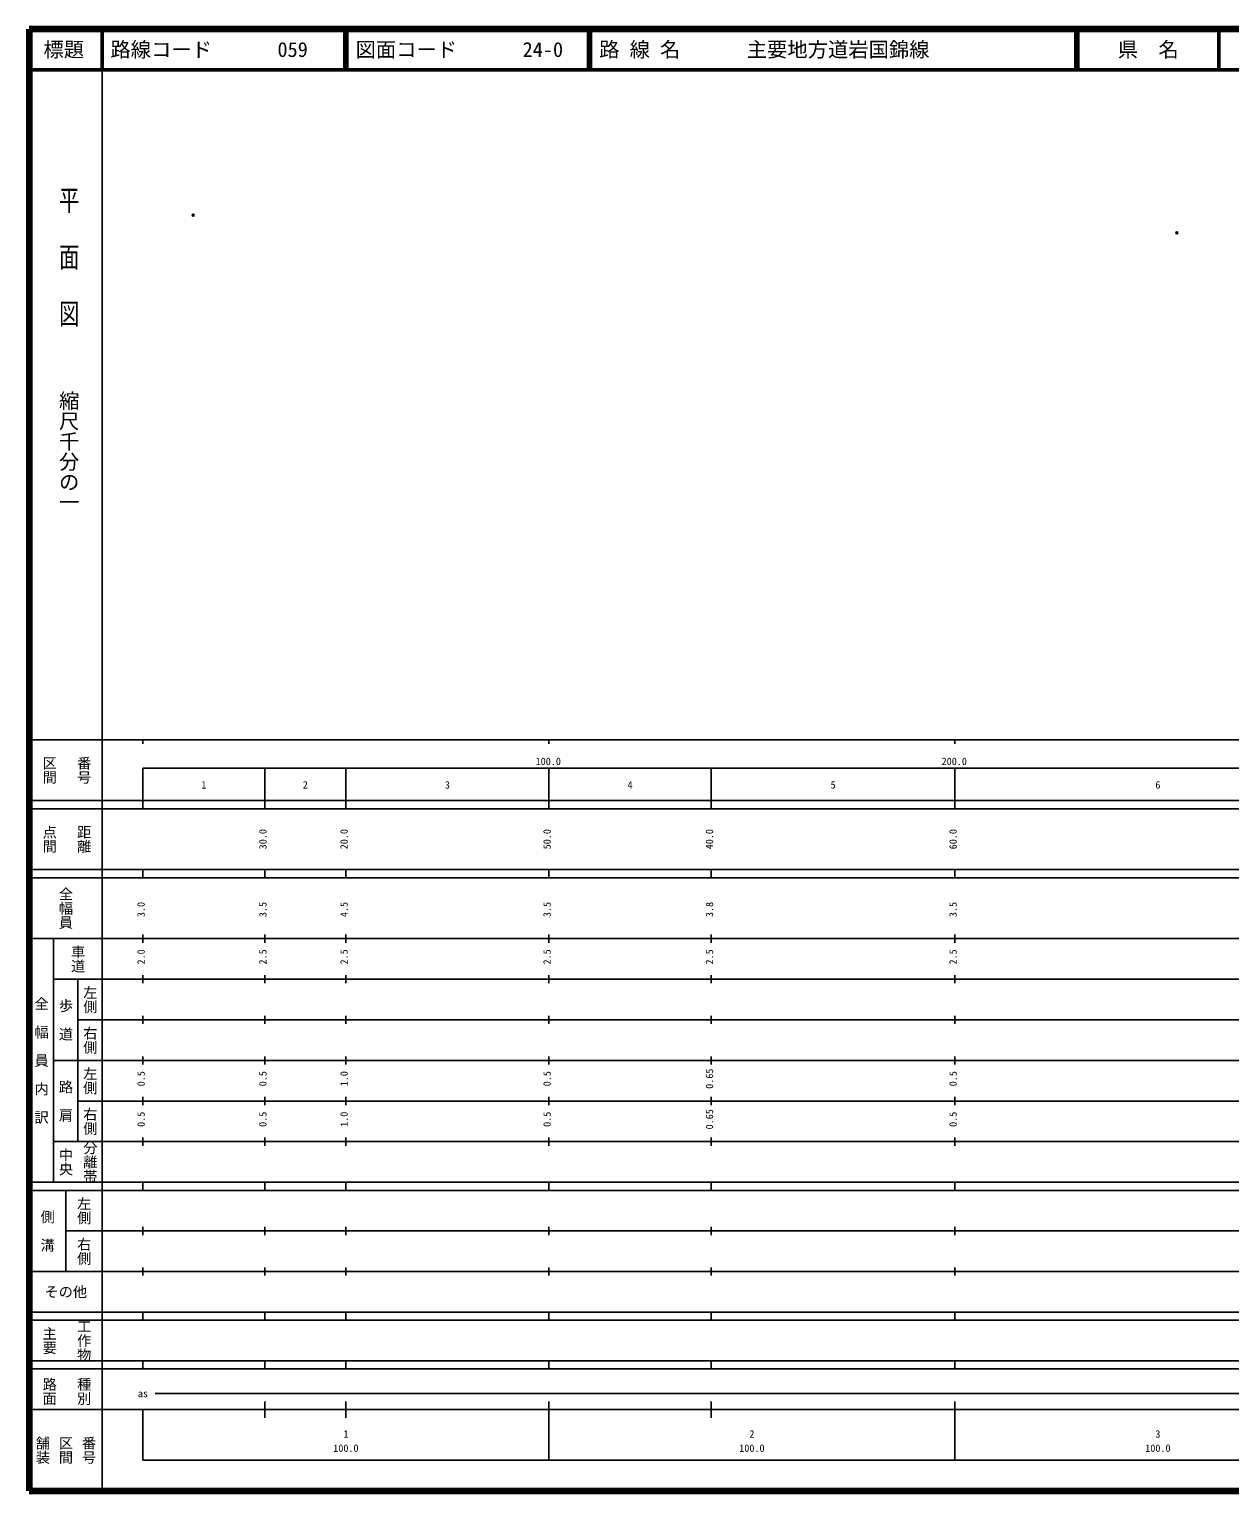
# Model space of a CAD drawing. Units: millimetres on the paper. Extents: x 40 to 680, y 20 to 380.
# Drawn here: x 40 to 335.7, y 20 to 380 of the extents above; entities that cross this region are included whole.
import ezdxf
from ezdxf.enums import TextEntityAlignment as Align

# ---------------------------------------------------------------- set-up
doc = ezdxf.new("R2010")
doc.units = ezdxf.units.MM
doc.header["$PDMODE"] = 32
doc.header["$PDSIZE"] = 0.5
doc.layers.add('M-OTRS', color=6, linetype='Continuous')
doc.layers.add('M-TTL-TXT', color=7, linetype='Continuous')
for name, color, linetype, lineweight in [('M-TTL', 2, 'Continuous', 140), ('M-TTL-BAND', 7, 'Continuous', 25), ('M-TTL-LINE', 7, 'Continuous', 50)]:
    doc.layers.add(name, color=color, linetype=linetype, lineweight=lineweight)
doc.styles.add('@ＭＳ ゴシック', font='')
doc.styles.add('ＭＳ ゴシック', font='')
doc.styles.get('@ＭＳ ゴシック').set_extended_font_data('@MS Gothic')
doc.styles.get('ＭＳ ゴシック').set_extended_font_data('MS Gothic')

msp = doc.modelspace()

# ---------------------------------------------------------------- linework, layer by layer
at = {"layer": 'M-OTRS'}
for p in [(80.385, 334.206), (322.689, 329.844)]:
    msp.add_point(p, dxfattribs=at)
at = {"layer": 'M-TTL'}
for p, q in [((40, 380), (40, 20)), ((680, 380), (40, 380)), ((40, 20), (680, 20))]:
    msp.add_line(p, q, dxfattribs=at)
at = {"layer": 'M-TTL-BAND'}
for p, q in [((58, 370), (58, 20)), ((40, 205), (579, 205)), ((68, 205), (68, 204)), ((168, 205), (168, 204)), ((268, 205), (268, 204)), ((68, 198), (579, 198)), ((68, 198), (68, 188)), ((98, 188), (98, 198)), ((118, 188), (118, 198)), ((168, 188), (168, 198)), ((208, 188), (208, 198)), ((268, 188), (268, 198)), ((40, 190), (579, 190)), ((40, 188), (579, 188)), ((40, 173), (579, 173)), ((68, 171), (68, 173)), ((98, 171), (98, 173)), ((118, 171), (118, 173)), ((168, 171), (168, 173)), ((208, 171), (208, 173)), ((268, 171), (268, 173)), ((40, 171), (579, 171)), ((40, 156), (579, 156)), ((46, 96), (46, 156)), ((68, 155), (68, 157)), ((98, 155), (98, 157)), ((118, 155), (118, 157)), ((168, 155), (168, 157)), ((208, 155), (208, 157)), ((268, 155), (268, 157)), ((46, 146), (579, 146)), ((52, 146), (52, 106)), ((68, 145), (68, 147)), ((98, 145), (98, 147)), ((118, 145), (118, 147)), ((168, 145), (168, 147)), ((208, 145), (208, 147)), ((268, 145), (268, 147)), ((68, 135), (68, 137)), ((98, 135), (98, 137)), ((118, 135), (118, 137)), ((168, 135), (168, 137)), ((208, 135), (208, 137)), ((268, 135), (268, 137)), ((52, 136), (579, 136)), ((46, 126), (579, 126)), ((68, 125), (68, 127)), ((98, 125), (98, 127)), ((118, 125), (118, 127)), ((168, 125), (168, 127)), ((208, 125), (208, 127)), ((268, 125), (268, 127)), ((52, 116), (579, 116)), ((68, 115), (68, 117)), ((98, 115), (98, 117)), ((118, 115), (118, 117)), ((168, 115), (168, 117)), ((208, 115), (208, 117)), ((268, 115), (268, 117)), ((46, 106), (579, 106)), ((68, 105), (68, 107)), ((98, 105), (98, 107)), ((118, 105), (118, 107)), ((168, 105), (168, 107)), ((208, 105), (208, 107)), ((268, 105), (268, 107)), ((40, 96), (579, 96)), ((40, 94), (579, 94)), ((49, 94), (49, 74)), ((68, 94), (68, 96)), ((98, 94), (98, 96)), ((118, 94), (118, 96)), ((168, 94), (168, 96)), ((208, 94), (208, 96)), ((268, 94), (268, 96)), ((49, 84), (579, 84)), ((68, 83), (68, 85)), ((98, 83), (98, 85)), ((118, 83), (118, 85)), ((168, 83), (168, 85)), ((208, 83), (208, 85)), ((268, 83), (268, 85)), ((40, 74), (579, 74)), ((68, 73), (68, 75)), ((98, 73), (98, 75)), ((118, 73), (118, 75)), ((168, 73), (168, 75)), ((208, 73), (208, 75)), ((268, 73), (268, 75)), ((40, 64), (579, 64)), ((40, 62), (579, 62)), ((68, 62), (68, 64)), ((98, 62), (98, 64)), ((118, 62), (118, 64)), ((168, 62), (168, 64)), ((208, 62), (208, 64)), ((268, 62), (268, 64)), ((40, 52), (579, 52)), ((68, 50), (68, 52)), ((98, 50), (98, 52)), ((118, 50), (118, 52)), ((168, 50), (168, 52)), ((208, 50), (208, 52)), ((268, 50), (268, 52)), ((40, 50), (579, 50)), ((71, 44), (565, 44)), ((40, 40), (579, 40)), ((68, 40), (68, 27.5)), ((98, 38), (98, 42)), ((118, 38), (118, 42)), ((168, 27.5), (168, 42)), ((208, 38), (208, 42)), ((268, 27.5), (268, 42)), ((68, 27.5), (579, 27.5))]:
    msp.add_line(p, q, dxfattribs=at)
at = {"layer": 'M-TTL-LINE'}
for p, q in [((58, 380), (58, 370)), ((117.75, 380), (117.75, 370)), ((118.25, 380), (118.25, 370)), ((177.75, 380), (177.75, 370)), ((178.25, 380), (178.25, 370)), ((297.75, 380), (297.75, 370)), ((298.25, 380), (298.25, 370)), ((333, 380), (333, 370)), ((40, 370), (680, 370))]:
    msp.add_line(p, q, dxfattribs=at)

# ---------------------------------------------------------------- texts
at = {"layer": 'M-TTL-BAND', "style": '@ＭＳ ゴシック', "width": 1.4}
msp.add_text('平  面  図', height=3.666, rotation=270, dxfattribs=at).set_placement((49.777, 306.475), align=Align.MIDDLE_RIGHT)
at = {"layer": 'M-TTL-BAND', "style": '@ＭＳ ゴシック'}
msp.add_text('縮尺千分の一', height=3.666, rotation=270, dxfattribs=at).set_placement((49.777, 261.03), align=Align.MIDDLE_RIGHT)
for s, p in [('区間', (45, 197.5)), ('番号', (53.5, 197.5)), ('点間', (45, 180.5)), ('距離', (53.5, 180.5)), ('全幅員', (49, 163.5)), ('車道', (52, 151)), ('左側', (55, 141)), ('全\u3000幅\u3000員\u3000内\u3000訳', (43, 126)), ('歩\u3000道', (49, 136)), ('右側', (55, 131)), ('左側', (55, 121)), ('路\u3000肩', (49, 116)), ('右側', (55, 111)), ('分離帯', (55, 101)), ('中央', (49, 101)), ('左側', (53.5, 89)), ('側\u3000溝', (44.5, 84)), ('右側', (53.5, 79)), ('工作物', (53.5, 57)), ('主要', (45, 57)), ('路面', (45, 44.5)), ('種別', (53.5, 44.5)), ('舗装', (43.333, 30)), ('区間', (49, 30)), ('番号', (54.667, 30))]:
    msp.add_text(s, height=2.566, rotation=270, dxfattribs=at).set_placement(p, align=Align.MIDDLE_CENTER)
at = {"layer": 'M-TTL-BAND', "style": 'ＭＳ ゴシック'}
for s, p in [('100.0', (167.844, 198.195)), ('200.0', (267.844, 198.195)), ('1', (83, 192.405)), ('2', (108, 192.405)), ('3', (143, 192.405)), ('4', (188, 192.405)), ('5', (238, 192.405)), ('6', (318, 192.405)), ('as', (68, 42.5)), ('1', (118, 32.523)), ('2', (218, 32.523)), ('3', (318, 32.523)), ('100.0', (118, 29.033)), ('100.0', (218, 29.033)), ('100.0', (318, 29.033))]:
    msp.add_text(s, height=1.833, dxfattribs=at).set_placement(p, align=Align.BOTTOM_CENTER)
for s, p in [('30.0', (99, 180.5)), ('20.0', (119, 180.5)), ('50.0', (169, 180.5)), ('40.0', (209, 180.5)), ('60.0', (269, 180.5)), ('3.0', (69, 163.174)), ('3.5', (99, 163.174)), ('4.5', (119, 163.174)), ('3.5', (169, 163.174)), ('3.8', (209, 163.174)), ('3.5', (269, 163.174)), ('2.0', (69, 151.5)), ('2.5', (99, 151.5)), ('2.5', (119, 151.5)), ('2.5', (169, 151.5)), ('2.5', (209, 151.5)), ('2.5', (269, 151.5)), ('0.5', (69, 121.5)), ('0.5', (99, 121.5)), ('1.0', (119, 121.5)), ('0.5', (169, 121.5)), ('0.65', (209, 121.5)), ('0.5', (269, 121.5)), ('0.5', (69, 111.5)), ('0.5', (99, 111.5)), ('1.0', (119, 111.5)), ('0.5', (169, 111.5)), ('0.65', (209, 111.5)), ('0.5', (269, 111.5))]:
    msp.add_text(s, height=1.833, rotation=90, dxfattribs=at).set_placement(p, align=Align.BOTTOM_CENTER)
msp.add_text('その他', height=2.566, dxfattribs=at).set_placement((49, 69), align=Align.MIDDLE_CENTER)
at = {"layer": 'M-TTL-TXT', "style": 'ＭＳ ゴシック'}
for s, p in [('標題', (48.5, 375)), ('県\u3000名', (315.625, 375))]:
    msp.add_text(s, height=3.666, dxfattribs=at).set_placement(p, align=Align.MIDDLE_CENTER)
for s, p in [('路線コード', (60, 375)), ('059', (101.142, 375)), ('図面コード', (120.38, 375)), ('24-0', (161.521, 375)), ('路 線 名', (180.38, 375)), ('主要地方道岩国錦線', (216.734, 375))]:
    msp.add_text(s, height=3.666, dxfattribs=at).set_placement(p, align=Align.MIDDLE_LEFT)

doc.saveas('drawing.dxf')
